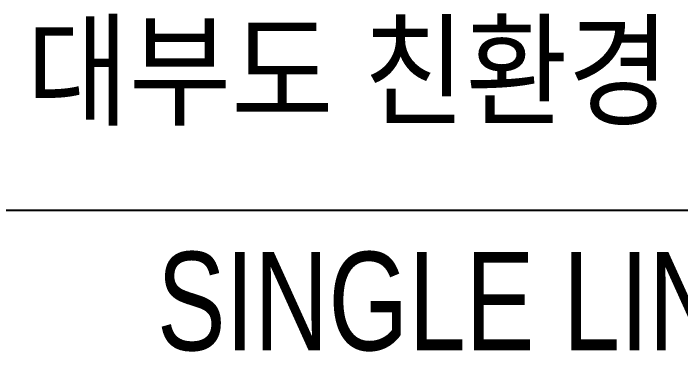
# Model space of a CAD drawing. Header units: feet. Extents: x 1 to 168002, y -59383 to 29717.
# Drawn here: x 35160 to 36857, y -56829 to -55969 of the extents above; entities that cross this region are included whole.
import ezdxf
from ezdxf.enums import TextEntityAlignment as Align

# ---------------------------------------------------------------- set-up
doc = ezdxf.new("R2010")
doc.units = ezdxf.units.FT
doc.header["$LTSCALE"] = 50
doc.header["$MEASUREMENT"] = 0
doc.linetypes.add('CONTINU', pattern=[0])
doc.layers.get('0').update_dxf_attribs({"linetype": 'CONTINUOUS'})
doc.layers.add('Border', color=7, linetype='CONTINUOUS', lineweight=0)
doc.layers.add('TEXT', color=7, linetype='CONTINUOUS')
doc.styles.add('HY견고딕', font='', dxfattribs={"width": 0.85})
doc.styles.get('HY견고딕').set_extended_font_data('Dotum')

# ---------------------------------------------------------------- blocks, each defined once
blk = doc.blocks.new('FORMAT')
at = {"layer": 'Border', "color": 0, "linetype": 'Continuous', "lineweight": 25}
blk.add_line((41000, 2913.1), (33000, 2913.1), dxfattribs=at)
blk.add_line((41000, 2913.1), (33000, 2913.1), dxfattribs=at)
blk = doc.blocks.new('TITLE')
at = {"xscale": 0.01, "yscale": 0.01, "zscale": 0.01}
blk.add_blockref('FORMAT', (0, 0), dxfattribs=at)
at = {"layer": 'TEXT', "color": 7, "style": 'HY견고딕', "width": 0.9}
blk.add_text('대부도 친환경 탄소제로 에너지타운 조성사업', height=2.304, dxfattribs=at).set_placement((378.148, 32.714), align=Align.MIDDLE)

msp = doc.modelspace()

# ---------------------------------------------------------------- block references
at = {"color": 7, "linetype": 'CONTINU', "ltscale": 100, "xscale": 100, "yscale": 100, "zscale": 100}
msp.add_blockref('TITLE', (1.4, -59383.3, 0.1), dxfattribs=at)

# ---------------------------------------------------------------- texts
at = {"layer": 'TEXT', "color": 2, "style": 'HY견고딕', "width": 0.8}
msp.add_text('SINGLE LINE DIAGRAM', height=250, dxfattribs=at).set_placement((36979, -56700.4, 0.1), align=Align.MIDDLE_CENTER)

doc.saveas('drawing.dxf')
